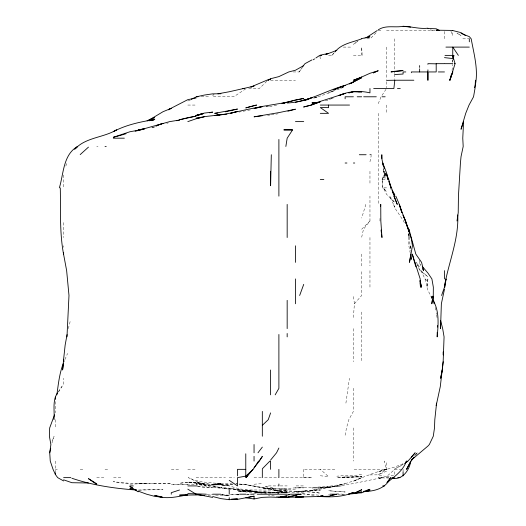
<?xml version="1.0" encoding="UTF-8"?>
<svg xmlns="http://www.w3.org/2000/svg" width="526" height="526" viewBox="0 0 526 526"><rect width="100%" height="100%" fill="white"/><g stroke="black" fill="none" stroke-linecap="round" stroke-linejoin="round"><path stroke-width="0.39" stroke-dasharray="2.63 1.97" d="M452.715 62.153L452.728 59.892M379.963 220.973L380.042 217.205M353.4 317.494L354.406 303.765L353.4 295.487M427.914 278.925L426.967 287.209L427.914 278.925L427.914 279.516M452.038 70.438L452.63 64.415M345.911 403.12L349.435 378.279M345.122 435.239L346.496 427.954L348.83 419.676L353.4 411.398L353.4 386.557M369.962 161.771L371.244 155.518M361.684 237.213L363.466 229.251L369.962 220.973L369.962 196.132M68.334 328.605L70.464 320.321M365.846 204.41L361.684 218.047M51.942 443.01L54.073 436.232L51.758 442.254M386.518 187.854L382.724 187.854L382.264 179.576L384.92 171.292L383.566 171.292L383.171 167.531L383.5 171.292L386.518 176.848L383.566 171.292L385.045 179.576L382.04 179.576L382.724 187.854L386.518 191.549L383.322 187.854L386.518 194.298L394.802 202.681L389.595 196.132L394.802 207.119L393.54 204.41L394.802 207.967L403.08 220.282L404.895 223.734M378.24 103.675L381.074 96.784L386.518 88.499M65.803 166.025L67.045 163.014M64.974 359.462L67.565 353.439M382.264 179.576L385.459 173.363M382.04 179.576L386.15 171.982M58.517 392.08L63.626 383.862L63.626 378.279M293.192 71.944L299.241 71.944L302.095 67.466M58.34 391.653L61.805 386.557M299.241 71.944L302.384 67.492M415.435 455.233L417.25 452.794L414.573 455.707M416.263 454.004L417.25 452.794M354.406 303.765L361.684 295.487L361.684 270.647M328.566 55.381L331.84 55.381L334.345 52.62M376.09 32.757L370.172 38.825L364.459 38.825M331.84 55.381L335.174 52.021M361.684 229.251L369.962 220.973M266.8 81.28L259.364 88.499L247.884 88.499M369.962 474.906L378.24 474.827L386.518 476.641L394.802 469.35L402.298 469.35M357.253 41.561L353.4 44.302L357.858 41.35M245.773 88.828L233.728 96.784L212.655 96.784M403.08 464.438L394.802 468.982L403.08 464.649M340.618 88.499L343.84 86.882M333.392 90.86L328.566 93.194L312.003 98.783M303.213 477.634L312.003 477.634L280.003 477.634M386.518 471.125L378.24 474.827L386.518 469.35L386.518 463.025L384.263 461.072L386.518 469.35L378.24 471.796L394.802 467.009L403.08 463.735M333.083 90.827L328.566 92.78L339.862 88.802M341.709 87.651L343.754 86.803M341.709 87.704L343.754 86.908M187.815 100.985L190.826 99.901M155.453 126.713L156.958 126.227M166.742 123.314L168.248 122.92M250.284 109.901L238.995 112.071M214.161 94.733L212.655 95.101L214.91 94.733M314.239 97.665L318.02 96.784L312.76 98.02M276.551 105.226L270.607 106.548L266.09 106.6M386.518 476.641L394.802 475.195L394.802 469.35M361.684 474.347L353.4 475.78L345.122 475.517L336.844 476.181M271.363 114.852L278.136 113.794M266.09 106.791L270.607 106.193M295.448 489.068L278.892 490.653L270.607 489.713L278.892 490.147L245.773 489.91L237.489 488.345L229.211 485.853L220.933 484.985L229.211 484.748L212.655 484.9L220.933 484.643L229.211 485.912L212.655 484.15L220.933 484.637L212.655 485.005L220.933 483.532L231.473 483.46M287.919 495.084L290.181 494.815M246.523 494.913L249.534 494.624M267.596 115.247L269.858 115.043M287.17 494.94L290.181 494.664M270.607 493.026L262.329 492.395L270.607 493.02L278.892 492.382L287.17 492.599L270.607 492.862L278.892 492.73L287.17 491.922L262.329 493.092L254.051 492.172L266.09 493.125M254.051 484.216L262.329 483.624M278.892 490.653L287.17 490.094L278.892 489.436L264.598 485.912C287.571 498.72 312.128 490.469 335.917 485.912L312.003 490.344L328.566 486.386L345.122 483.815L336.844 485.551C354.13 482.441 369.443 473.268 386.518 469.35L353.4 469.35M238.995 484.361L245.773 484.801L270.607 489.397L245.773 484.617L238.995 483.992L245.773 484.551L270.607 488.812L262.329 487.937L287.17 489.108L278.892 489.062L295.448 487.839L303.726 487.852L295.448 487.937C310.741 487.536 326.041 486.662 341.269 485.912L328.566 487.385L312.003 487.97C335.858 488.22 359.034 482.224 382.205 477.634L378.24 478.515L383.605 477.634L378.24 477.799L388.78 478.042M138.141 490.107L154.697 489.344L162.975 489.496L138.141 490.16M208.138 495.236L212.655 494.946M246.523 494.657L249.534 494.473M320.288 487.661L328.566 487.155L320.288 487.648M232.979 484.065L229.211 484.249L232.979 484.255M235.983 483.927L237.489 483.854M287.919 494.657L290.181 494.611M187.815 484.282L171.259 484.617L187.815 484.282L196.093 484.919M378.24 30.547L381.935 30.547M386.518 30.547L435.443 30.547M462.821 38.825L469.317 38.825M343.307 47.103L351.348 47.103M353.4 55.381L361.684 55.381M270.607 80.222L295.448 80.222M201.202 96.784L208.506 96.784M187.815 105.062L196.093 105.062M96.745 146.458L98.014 146.458M410.05 245.806L411.358 249.396L410.05 245.806L409.254 236.023M414.62 262.369L416.559 262.369L419.636 267.366L419.965 270.647L427.914 276.735L420.918 270.647L419.636 270.252L416.559 262.369M55.348 469.35L57.327 469.35M80.182 469.35L83.299 469.35M105.022 469.35L108.632 469.35M171.338 469.35L179.537 469.35M187.815 469.35L196.093 469.35M304.607 469.35L336.351 469.35M96.745 477.634L103.859 477.634M113.57 477.634L121.578 477.634M196.093 477.634L225.476 477.634M229.211 477.634L234.32 477.634M254.051 477.634L262.329 477.634M264.617 477.634L278.892 477.634M268.51 485.912L278.892 485.912M280.233 485.912L287.17 485.912M296.112 485.912L303.726 485.912M328.566 494.19L329.361 494.19M337.6 494.262L345.122 494.295L336.844 493.822M206.928 494.216L212.655 494.295M196.093 482.296L187.815 482.092L212.655 484.538L196.093 482.296L204.377 483.591M388.78 477.7L386.518 477.634L388.78 477.818M278.892 492.382L262.329 492.014L270.607 492.126L278.892 493.401C267.964 491.258 256.741 491.948 245.773 490.035L254.051 491.218L245.773 489.943L254.051 491.988L262.329 493.092L254.051 491.455L229.211 488.463L245.773 490.896L229.211 488.181L212.655 486.642L220.933 487.556L212.241 485.912L196.093 484.104L212.655 487.405L229.211 489.042L220.933 487.766L229.211 489.068L262.329 492.428L254.051 491.521L245.773 491.547L254.051 491.725L266.846 493.118M318.782 495.15L301.47 493.743L306.954 494.19L315.015 495.788M323.299 495.67L320.288 495.518L323.299 495.768M215.667 495.117L229.211 495.196L220.933 494.677L229.211 495.827L220.933 494.453M235.983 483.802L237.489 483.92M197.598 486.366L212.655 487.773L204.377 487.451L197.598 486.445M320.288 475.76L328.566 476.622L320.288 469.35M256.307 493.467L237.489 490.705L245.773 491.402L237.489 491.199L245.773 491.106L254.051 491.725L262.329 493.105M320.288 495.209L323.299 495.571M278.892 496.682L268.24 495.051M430.498 29.653L432.431 30.547L430.498 29.541M456.897 33.072L461.032 35.604L457.166 33.072M420.918 270.647L425.028 278.925L427.914 281.463M416.809 264.867L419.636 267.366M419.636 260.133L419.636 263.348L420.688 264.565M390.213 187.854L391.364 189.925M419.636 263.348L421.425 266.669M432.089 298.249L427.914 290.365L426.967 287.209M450.933 31.244L452.755 35.452L452.755 31.363M432.004 298.498L430.702 295.487L431.925 298.498M425.028 278.925L427.25 287.209M435.147 307.434L435.844 310.373M408.853 233.768L409.544 236.779M410.28 253.335L408.84 245.806L408.807 233.768M319.854 56.177L320.288 58.564L320.288 56.177M436.363 312.799L436.58 314.305M436.685 315.054L437.224 318.815M408.544 233.768L409.044 237.528L408.709 233.768M410.175 245.806L410.431 251.08M384.92 171.292L385.045 179.576M452.755 59.734L452.755 62.153M444.477 31.475L444.477 38.825M403.08 469.35L403.08 471.802M394.802 38.825L394.802 70.438M394.802 71.944L394.802 73.449M394.802 74.199L394.802 79.472M386.518 47.103L386.518 79.472M386.518 81.727L386.518 87.75M386.518 105.062L386.518 113.34M378.24 113.34L378.24 204.41M369.962 171.292L369.962 184.475M369.962 237.528L369.962 265.847M369.962 270.647L369.962 287.209M361.684 254.091L361.684 265.946M361.684 312.043L361.684 361.724M353.4 328.605L353.4 361.724M353.4 427.954L353.4 461.072M303.726 469.35L303.726 477.384M63.626 175.059L63.626 187.854M63.626 222.583L63.626 237.528M63.626 245.806L63.626 247.312M55.348 401.608L55.348 412.765M55.348 419.676L55.348 427.954M55.348 461.072L55.348 472.959M361.618 477.634L353.4 481.323L361.618 477.634M333.517 97.869L329.269 99.506L333.517 97.869M327.81 100.012L325.555 100.749L327.81 100.025M220.933 483.532C209.835 487.799 198.236 482.737 188.361 477.634C198.414 482.546 209.959 482.69 220.933 483.558L212.655 484.216L220.933 483.532M154.697 126.957L150.936 127.66L154.697 126.957M345.122 476.95L341.275 477.634L361.684 476.549L345.122 477.463L336.844 477.194L361.684 476.891L345.122 476.95M187.815 482.296L179.537 483.276C189.538 481.579 199.584 483.644 209.322 485.912L196.093 483.256L204.377 484.919L196.093 482.894L187.815 482.296M287.17 490.87L278.892 491.527C292.693 491.264 306.592 491.291 320.288 493.164L312.003 491.935L287.17 490.87M154.697 483.243L138.141 483.742L154.697 483.302L171.259 483.742L154.697 483.302M146.419 483.618L129.863 484.124L113.3 481.717L129.863 483.348L146.419 483.618M303.726 491.074L295.448 491.468L303.726 491.074M237.489 494.427L229.967 494.742L238.995 494.525L237.489 494.44M312.003 490.39L303.726 490.534L320.288 490.456L312.003 490.39M238.995 494.808L237.489 494.834L238.995 494.861M345.122 491.988L328.566 490.751L345.122 491.988M287.17 492.573L278.892 491.922L270.607 487.628L278.892 491.225L287.17 492.573M362.171 55.381L361.684 54.96L361.684 47.103L362.171 55.381"/><path stroke-width="0.79" d="M427.914 69.833L427.914 80.215L427.914 71.944L411.358 71.944L411.358 72.733M437.211 332.366L437.172 336.883C438.276 324.608 439.552 311.471 433.128 300.313M54.014 419.676C54.75 410.865 52.179 400.7 57.472 392.929M60.28 187.854C60.799 209.92 59.464 232.282 63.547 254.091M66.98 336.883L68.985 295.487L66.644 270.647L63.626 254.485M443.155 354.945L443.155 351.933M412.338 458.843L411.358 460.053L427.914 446.068L429.347 444.516L433.279 436.232L434.496 427.954L434.805 419.676L436.587 403.12L436.199 405.52L440.295 386.557L443.155 361.724L444.069 336.883L442.668 328.605L440.538 320.321L440.538 328.605L441.367 303.765L444.477 289.221M437.376 327.1L437.454 325.594M475.451 80.222L474.998 88.499L473.545 96.784L469.034 105.062L465.714 113.34L461.032 129.264L463.577 121.618L462.768 138.18L463.189 146.458L461.032 156.643L460.428 163.014L458.435 196.132L458.218 212.695L457.002 220.973M271.311 154.736L270.607 185.731L270.607 171.292M380.581 206.672L380.745 204.41L380.837 220.973L381.981 237.528L381.606 234.517M63.409 361.724L62.594 370.002L63.416 364.051M64.008 361.724L63.626 361.724L63.626 359.245L65.139 345.161L67.058 334.621M442.274 370.002L440.624 378.279L442.261 370.002L443.155 361.724M413.85 80.222L394.802 80.222L393.882 88.499L373.677 88.499M56.874 394.835C58.34 384.217 59.412 373.361 63.37 363.308M453.359 59.149L453.866 55.381L452.755 55.381M63.626 480.948L57.669 477.634L55.348 474.399L53.054 469.35L50.253 461.072L49.74 452.794L50.891 444.516L49.378 436.232L49.668 427.954L54.533 414.836M432.444 299.248L431.8 303.765L433.279 295.487L433.345 287.209L431.899 278.925L427.914 273.053L422.266 266.393M432.655 297.742L432.872 296.237M444.838 287.209L446.061 278.925L444.477 287.209L441.577 295.487M285.855 146.458L287.17 138.18L292.581 129.896L283.961 129.896L292.581 129.896M59.353 187.854C63.685 173.744 63.087 154.637 77.605 146.458L75.895 148.227M474.662 87.75C479.101 71.529 474.058 54.842 471.191 38.825L469.317 36.642L461.032 33.381M49.74 452.794L50.687 448.277M451.196 74.955L449.98 80.222L455.075 63.666L452.755 55.802M444.477 286.229C448.612 262.375 458.843 239.508 457.758 214.95M303.726 284.362L299.656 295.487M270.607 412.89L268.253 419.676L262.329 425.33M278.892 448.053L276.545 452.794L270.607 460.04M406.44 461.072C403.199 470.737 394.605 476.49 387.116 482.625M411.016 461.072L406.532 469.35L410.799 461.072C409.379 470.251 402.324 480.679 391.791 478.075M275.17 394.835L278.892 388.372L278.892 334.483M302.503 66.822L304.975 63.666L312.003 59.885M248.292 474.445L246.194 477.634L252.881 469.35M258.582 461.072L253.164 469.35L245.773 476.129L237.489 477.634L237.489 485.912L229.211 480.323M259.114 461.072L262.329 456.423L259.371 461.072L254.051 467.805M386.965 482.52L390.502 477.634C386.373 488.207 374.282 491.554 363.939 491.448M411.358 460.73L414.074 457.068M257.983 452.794L262.329 447.113M411.358 457.081L415.185 452.794L408.025 461.072L405.553 462.86M335.345 51.509C341.663 43.625 352.696 42.277 361.684 38.825M74.639 149.404C85.337 137.306 103.274 137.838 116.502 129.896L113.3 131.664C125.97 124.872 140.56 121.762 154.697 119.54L151.685 120.283M404.606 463.741L407.144 461.072L405.401 462.512M262.329 468.784L269.91 461.072M80.182 154.605L88.46 147.122M313.292 59.767L314.574 58.892M315.856 58.018L319.709 55.381L321.721 55.381M377.221 30.547L365.84 37.957M452.755 56.118L453.866 55.381M168.498 109.592L187.815 99.657L196.093 98.007M168.498 109.855L171.259 108.303L162.975 111.736L147.799 120.849M303.726 65.586L295.448 70.241L288.767 71.944L278.892 76.605L270.607 78.736L267.918 80.222L270.607 79.104L266.833 80.222L250.968 86.941M349.264 83.976L361.684 77.69L350.645 83.529M149.18 120.204L154.697 117.377L147.109 120.783M350.645 83.43L353.4 82.03L333.832 89.795M288.675 496.603L295.448 495.413L298.222 494.19L295.448 495.577L287.17 497.248L278.892 497.09L287.17 495.86L278.892 497.418L270.607 497.057L262.329 497.359L254.051 498.95L245.773 497.806M191.267 99.282L196.435 96.784L204.377 95.061L212.655 93.845L220.933 93.759M375.308 71.944L373.302 72.923L378.24 70.727L369.962 73.292L354.557 80.222L361.684 77.112L353.4 80.222L360.928 77.828M353.4 493.671L361.684 489.785L353.4 493.671L348.731 494.118M333.701 89.795L345.122 85.376C325.647 90.728 307.717 102.202 287.17 102.984M298.222 494.19L295.448 495.413L298.794 494.19M378.24 29.85C385.847 24.748 394.671 27.911 403.08 26.3C411.431 26.478 419.524 29.2 427.914 28.194M339.099 95.443C348.712 91.189 359.771 90.4 369.962 92.859L369.962 88.499M367.898 37.53L369.962 36.754L361.684 38.622M339.099 95.528L345.122 93.411L312.003 104.076L316.52 103.116M336.844 50.338L325.883 54.461L328.566 53.363L320.288 55.184M187.815 121.618L196.093 118.784L204.377 116.811M179.537 489.989L171.259 492.684L171.259 494.19M366.951 490.252L369.962 489.292L361.684 492.842L353.4 493.355L361.684 491.948L353.4 493.651M348.731 493.94L353.4 492.454C342.321 497.175 329.822 497.333 318.026 496.32M122.334 134.866L126.095 133.683M250.968 87.073L254.051 86.119L229.211 91.761L217.922 93.819M149.522 120.724L154.697 119.152L149.43 120.724M282.653 103.425L295.448 99.947L303.726 98.428L295.448 100.242M121.578 135.103L113.3 137.293L129.863 131.776L140.001 129.896L138.141 130.428L169.707 121.618L179.537 120.033L176.67 120.737M287.919 111.19L295.448 109.198L278.892 112.617L254.051 116.825L262.329 115.733M281.897 103.425L294.691 100.407M353.4 91.715L348.889 92.859L353.4 91.715L361.684 92.175M308.243 99.473L303.726 100.565L312.003 97.672L303.726 100.492L295.448 102.287M144.19 129.021L135.129 131.263M282.653 103.326L287.17 102.281L262.329 106.436L254.051 108.534L262.329 106.64C246.392 108.994 230.973 113.958 214.91 115.483M225.45 111.788L237.489 109.053L214.68 113.34L217.803 113.083M254.051 498.95L254.051 496.196L237.489 499.371L231.473 499.325M209.539 112.814L212.655 112.117L204.377 113.07L196.093 115.595L203.621 113.537L196.093 115.424L199.86 114.786M330.821 495.459L336.844 494.19L328.566 496.268L287.17 497.32L280.391 496.8M246.523 497.662L254.051 496.196M215.667 115.444L220.933 114.523L214.91 115.418M308.992 99.079L303.726 99.979L308.243 99.329M363.19 491.678L369.962 490.521L363.939 491.251M199.86 117.778L196.093 118.245L204.377 116.627L223.188 114.536M201.366 117.587L202.872 117.397M358.673 91.787L361.684 91.412M224.694 114.379L226.956 114.149M212.655 496.524L220.933 498.622L229.211 499.7L237.489 498.918L231.473 499.2M296.894 494.506L301.247 494.19L296.894 494.433M394.802 74.534L403.08 74.041L403.08 71.944L405.822 71.944M452.755 30.423L436.199 30.199L439.683 30.547L436.199 28.785L427.914 28.457M318.026 102.432L312.003 102.741L318.026 102.544M391.791 477.963L394.802 477.891M386.518 80.379L394.802 80.222M88.46 483L71.904 482.71L63.626 479.83M196.093 494.959L179.537 495.144L187.815 494.815C176.907 496.735 165.42 499.832 154.697 495.36L162.225 497.083M445.923 47.103L469.317 47.103M444.996 55.381L452.215 55.381M444.477 63.666L436.199 63.666L436.199 71.944L428.946 71.944M444.917 63.666L452.755 63.666M454.372 63.666L455.075 63.666M438.322 71.944L444.477 71.944M244.136 88.499L242.506 88.499L244.136 88.664M397.459 88.499L400.266 88.499M196.435 96.784L198.026 96.784M353.4 96.784L345.122 96.784L345.122 98.789M357.2 96.784L361.684 96.784M363.676 96.784L376.294 96.784M382.034 96.784L385.17 96.784M320.288 105.062L349.534 105.062M320.288 113.34L328.566 113.34L320.288 107.541L328.566 107.652L328.566 105.062M295.448 121.618L303.726 121.618M113.3 138.18L124.346 138.18M105.022 146.458L106.219 146.458M359.33 154.736L366.135 154.736M369.962 154.736L371.165 154.736M345.122 163.014L346.923 163.014M353.4 163.014L354.734 163.014M320.288 179.576L323.838 179.576M245.773 469.35L237.489 469.35L237.489 475.918M63.626 477.634L70.885 477.634M397.774 477.634L399.997 477.634M129.863 485.912L133.288 485.912M187.815 485.912L197.23 485.912M382.744 485.912L384.69 485.912M206.356 494.19L187.815 493.598M212.655 494.19L220.611 494.19M239.639 494.19L245.773 494.19M250.573 494.19L254.051 494.19M257.26 494.19L287.17 494.19M290.483 494.19L297.966 494.19M329.993 494.19L335.621 494.19M196.093 494.808L204.377 495.479M403.08 26.3L410.609 27.102M162.225 497.175L154.697 496.366L146.603 494.19L138.141 491.126M444.477 57.623L452.755 58.55L452.755 47.103L458.356 55.381M135.129 489.588L129.863 488.687L136.635 490.054C114.753 488.483 92.694 485.34 71.904 478.252M212.655 497.399L196.093 494.19L187.815 489.16M452.755 30.547L461.032 32.638L465.49 35.558M132.618 487.819L129.863 486.543L138.141 491.817M436.199 63.83L427.914 63.666L427.914 64.369M96.745 483.769L88.46 478.653L96.745 484.492M392.048 190.543L394.802 194.567M392.508 191.997L394.802 196.474L393.159 193.371M422.496 268.654L423.568 270.647L421.576 262.369L415.823 254.091L408.952 229.251L409.057 231.506M395.835 196.132L399.333 204.41L401.903 212.695L399.26 204.41L408.275 229.251L405.605 220.973L403.08 215.134L405.493 220.973L411.358 238.83L412.443 245.806L409.478 262.369L410.878 254.091L411.358 259.285L411.089 257.799M405.724 222.478L408.524 229.251L408.663 231.506M394.632 196.132L388.872 181.082M389.023 181.832L390.95 187.854L388.753 179.576L386.518 174.027L387.905 179.576C387.432 170.772 380.942 163.731 381.83 154.736L381.876 158.497M384.375 168.287L382.698 163.014L382.935 165.276M414.784 263.118L415.935 266.886M414.554 262.369L412.285 254.091L420.189 278.925L420.511 287.209L420.037 282.692M420.024 281.18L421.576 287.209L419.991 280.43M410.556 254.834L410.826 256.313M408.432 230.007L408.689 231.506M63.626 359.245L63.909 361.099M433.076 296.237L434.068 303.765M381.048 230.007L381.422 233.011M469.317 38.825L469.317 41.817M444.477 270.647L444.477 278.925M419.636 65.605L419.636 67.407M419.636 68.834L419.636 71.944M403.08 472.013L403.08 475.879M295.448 245.806L295.448 262.369M295.448 278.925L295.448 303.765M287.17 204.41L287.17 237.528M287.17 300.346L287.17 328.605M287.17 333.484L287.17 336.883M278.892 139.456L278.892 196.132M278.892 469.35L278.892 477.634M278.892 484.012L278.892 485.912M270.607 370.002L270.607 394.835M270.607 461.072L270.607 469.35M262.329 411.398L262.329 436.232M262.329 469.35L262.329 477.634M254.051 444.516L254.051 452.794M254.051 456.351L254.051 461.072M245.773 453.787L245.773 477.634M229.211 489.837L229.211 494.19M229.211 497.635L229.211 499.7M63.626 252.585L63.626 254.091M55.348 397.091L55.348 399.352M55.348 472.959L55.348 474.399M452.807 71.944L449.73 80.222L452.755 71.944M320.288 101.774L311.313 105.062L303.726 106.975L311.313 105.062L320.288 101.774M162.975 123.334L156.958 125.497L162.975 123.386M203.615 113.34L196.093 115.595L203.615 113.34M254.051 105.601L245.773 107.909L256.616 105.062L254.051 105.594M237.489 111.413L230.467 113.34L237.489 111.44M187.815 117.686L179.537 119.764L196.093 116.114L187.815 117.686M154.697 119.514L148.674 120.651L154.697 119.54M394.802 71.26L390.996 71.944L403.08 70.596L394.802 71.26M144.163 128.877L138.141 129.896L144.163 128.883M303.726 496.86L295.448 497.077L303.726 496.86M394.802 198.072L393.941 196.132L397.275 204.41L394.802 198.072"/></g></svg>
